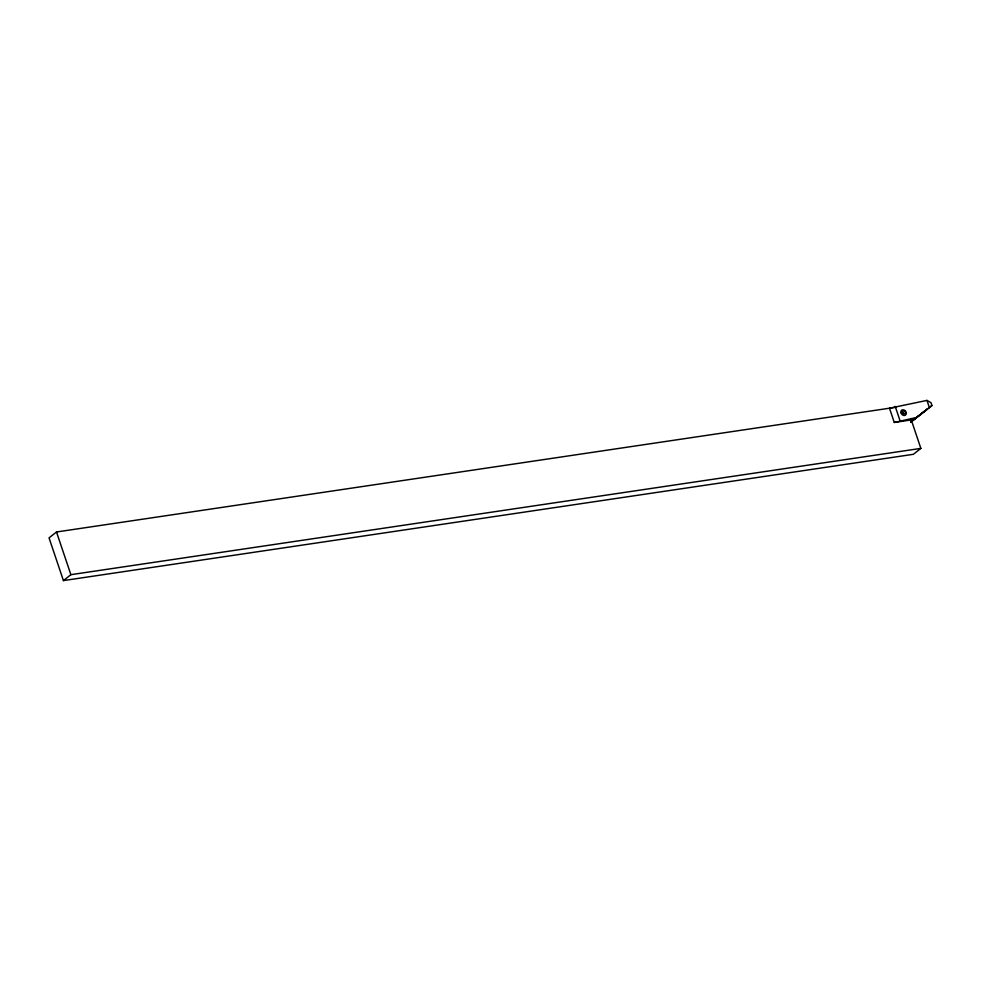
<?xml version="1.0" encoding="UTF-8"?>
<svg xmlns="http://www.w3.org/2000/svg" width="981" height="981" viewBox="0 0 981 981"><rect width="100%" height="100%" fill="white"/><g stroke="black" fill="none" stroke-linecap="round" stroke-linejoin="round"><path stroke-width="1.47" d="M895.886 407.262L56.506 531.984L49.05 537.882L63.422 580.593L913.397 454.301L920.852 448.391L910.797 418.507M63.422 580.593L70.877 574.682L920.852 448.391M910.662 422.051L931.95 405.533L930.994 402.688L926.971 400.407L889.485 408.219L894.28 422.455L911.275 419.929M931.95 405.533L910.773 422.1M910.834 421.94L927.204 409.175L911.104 421.805M894.28 422.455L916.34 417.55M926.971 400.407L929.338 407.471M895.224 406.404L900.018 420.641M56.506 531.984L70.877 574.682M901.968 412.4A1.557 1.226 51.6 0 1 903.415 414.436M900.901 412.535A3.102 2.453 51.6 0 0 905.365 415.171A3.102 2.453 51.6 0 0 904.457 410.205A3.102 2.453 51.6 0 0 900.901 412.535M902.606 412.535A1.557 1.324 46.5 0 0 905.034 413.455A1.557 1.324 46.5 0 0 904.274 410.978A1.557 1.324 46.5 0 0 902.606 412.535"/></g></svg>
